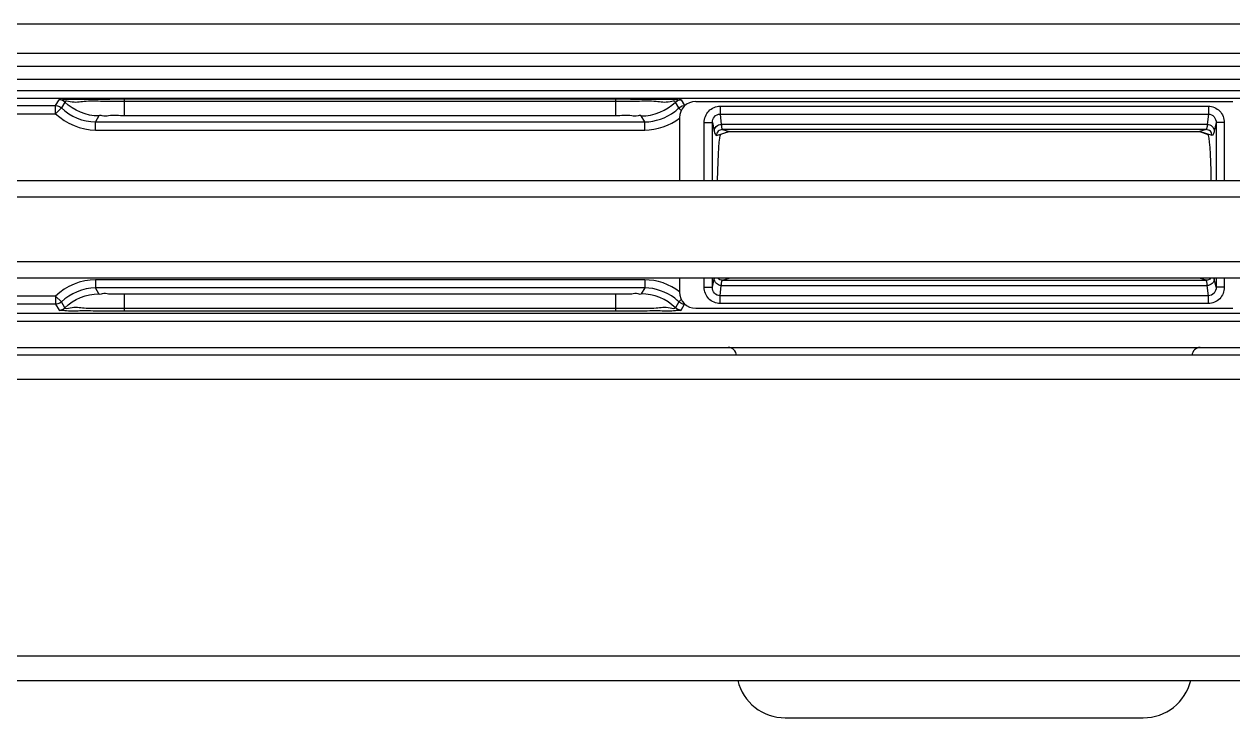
# Model space of a CAD drawing. Header units: millimetres. Extents: x 473 to 3963, y -1329 to 3488.
# Drawn here: x 2153.4 to 2227.6, y -71 to -28.4 of the extents above; entities that cross this region are included whole.
import ezdxf

# ---------------------------------------------------------------- set-up
doc = ezdxf.new("R2010")
doc.units = ezdxf.units.MM
doc.header["$LTSCALE"] = 392.37
doc.layers.get('0').update_dxf_attribs({"linetype": 'CONTINUOUS'})

msp = doc.modelspace()

# ---------------------------------------------------------------- linework, layer by layer
at = {"linetype": 'Continuous'}
for p, q in [((2584.648, -28.397), (1875.848, -28.397)), ((2584.648, -30.197), (1875.848, -30.197)), ((2476.148, -30.997), (1946.148, -30.997)), ((2499.591, -31.797), (1904.948, -31.797)), ((1957.652, -32.465), (2464.644, -32.465)), ((1957.652, -32.465), (2464.644, -32.465)), ((2464.644, -32.965), (1957.652, -32.965)), ((2464.644, -32.965), (1957.652, -32.965)), ((2123.966, -33.397), (2155.33, -33.397)), ((2123.966, -33.397), (2155.33, -33.397)), ((2155.33, -33.397), (2155.538, -33.036)), ((2155.33, -33.397), (2155.538, -33.036)), ((2155.33, -33.897), (2155.33, -33.397)), ((2155.33, -33.897), (2155.33, -33.397)), ((2155.888, -33.179), (2155.68, -33.54)), ((2155.888, -33.179), (2155.68, -33.54)), ((2159.553, -32.991), (2189.743, -32.991)), ((2159.553, -33.138), (2159.553, -32.991)), ((2159.553, -33.138), (2159.553, -32.991)), ((2189.743, -33.138), (2159.553, -33.138)), ((2159.553, -34.023), (2159.553, -33.138)), ((2159.553, -34.023), (2159.553, -33.138)), ((2189.743, -33.138), (2159.553, -33.138)), ((2189.743, -33.138), (2189.743, -32.991)), ((2189.743, -33.138), (2189.743, -32.991)), ((2189.743, -34.023), (2189.743, -33.138)), ((2189.743, -34.023), (2189.743, -33.138)), ((2193.616, -33.54), (2193.408, -33.179)), ((2193.616, -33.54), (2193.408, -33.179)), ((2193.758, -33.036), (2193.966, -33.397)), ((2193.758, -33.036), (2193.966, -33.397)), ((2193.827, -33.417), (2193.966, -33.397)), ((2193.827, -33.417), (2193.966, -33.397)), ((2193.966, -33.422), (2193.966, -33.397)), ((2193.966, -33.422), (2193.966, -33.397)), ((2194.649, -33.148), (2227.648, -33.148)), ((2123.966, -33.897), (2155.33, -33.897)), ((2123.966, -33.897), (2155.33, -33.897)), ((2155.33, -33.897), (2155.68, -33.54)), ((2155.33, -33.897), (2155.68, -33.54)), ((2157.988, -34.036), (2157.779, -34.397)), ((2157.988, -34.036), (2157.779, -34.397)), ((2189.743, -34.023), (2159.553, -34.023)), ((2189.743, -34.023), (2159.553, -34.023)), ((2191.517, -34.397), (2191.309, -34.036)), ((2191.517, -34.397), (2191.309, -34.036)), ((2193.665, -33.589), (2193.617, -33.54)), ((2193.665, -33.589), (2193.617, -33.54)), ((2193.648, -34.148), (2193.648, -37.997)), ((2193.764, -33.691), (2193.665, -33.589)), ((2193.764, -33.691), (2193.665, -33.589)), ((2196.152, -33.436), (2226.144, -33.436)), ((2196.152, -33.436), (2196.152, -33.92)), ((2196.152, -33.92), (2226.144, -33.92)), ((2196.152, -33.92), (2196.218, -34.55)), ((2226.144, -33.92), (2226.079, -34.55)), ((2226.144, -33.436), (2226.144, -33.92)), ((2157.779, -34.397), (2191.517, -34.397)), ((2157.779, -34.897), (2157.779, -34.397)), ((2157.779, -34.897), (2157.779, -34.397)), ((2157.779, -34.397), (2191.517, -34.397)), ((2157.779, -34.897), (2191.517, -34.897)), ((2157.779, -34.897), (2191.517, -34.897)), ((2191.517, -34.897), (2191.517, -34.397)), ((2191.517, -34.897), (2191.517, -34.397)), ((2195.174, -37.997), (2195.174, -34.44)), ((2195.174, -34.44), (2195.673, -34.44)), ((2195.673, -37.997), (2195.673, -34.44)), ((2195.673, -34.44), (2195.791, -34.964)), ((2226.079, -34.55), (2196.218, -34.55)), ((2196.289, -34.868), (2196.696, -34.997)), ((2226.007, -34.868), (2196.289, -34.868)), ((2226.007, -34.868), (2225.6, -34.997)), ((2226.623, -34.441), (2226.505, -34.964)), ((2226.623, -34.441), (2226.623, -37.997)), ((2227.123, -34.441), (2226.623, -34.441)), ((2227.123, -34.441), (2227.123, -37.997)), ((2195.923, -35.235), (2196.696, -34.997)), ((2196.696, -34.997), (2196.169, -35.173)), ((2196.696, -34.997), (2225.6, -34.997)), ((2225.6, -34.997), (2226.128, -35.173)), ((2226.373, -35.235), (2225.6, -34.997)), ((1942.148, -37.997), (2497.186, -37.997)), ((1942.148, -37.997), (2497.186, -37.997)), ((1942.148, -38.997), (2497.186, -38.997)), ((2497.186, -42.997), (1942.148, -42.997)), ((2497.186, -43.997), (1942.148, -43.997)), ((2497.186, -43.997), (1942.148, -43.997)), ((2157.779, -44.098), (2157.779, -44.598)), ((2191.517, -44.098), (2157.779, -44.098)), ((2157.779, -44.098), (2157.779, -44.598)), ((2191.517, -44.098), (2157.779, -44.098)), ((2191.517, -44.098), (2191.517, -44.598)), ((2191.517, -44.098), (2191.517, -44.598)), ((2193.648, -43.997), (2193.648, -44.847)), ((2195.174, -44.554), (2195.174, -43.997)), ((2195.673, -44.554), (2195.673, -43.997)), ((2195.673, -44.554), (2195.791, -44.031)), ((2196.153, -45.075), (2196.218, -44.445)), ((2196.218, -44.445), (2226.079, -44.445)), ((2196.289, -44.126), (2196.696, -43.997)), ((2196.289, -44.126), (2226.007, -44.126)), ((2226.007, -44.126), (2225.6, -43.997)), ((2226.145, -45.075), (2226.079, -44.445)), ((2226.623, -44.555), (2226.505, -44.031)), ((2226.623, -43.997), (2226.623, -44.555)), ((2227.123, -43.997), (2227.123, -44.555)), ((2155.33, -45.098), (2123.966, -45.098)), ((2155.33, -45.098), (2123.966, -45.098)), ((2155.33, -45.098), (2155.68, -45.455)), ((2155.33, -45.098), (2155.33, -45.598)), ((2155.33, -45.098), (2155.33, -45.598)), ((2155.33, -45.098), (2155.68, -45.455)), ((2191.518, -44.598), (2157.779, -44.598)), ((2157.987, -44.959), (2157.779, -44.598)), ((2191.518, -44.598), (2157.779, -44.598)), ((2157.987, -44.959), (2157.779, -44.598)), ((2189.743, -44.972), (2159.553, -44.972)), ((2159.553, -45.856), (2159.553, -44.972)), ((2159.553, -45.856), (2159.553, -44.972)), ((2189.743, -44.972), (2159.553, -44.972)), ((2189.743, -45.856), (2189.743, -44.972)), ((2189.743, -45.856), (2189.743, -44.972)), ((2191.518, -44.598), (2191.309, -44.959)), ((2191.518, -44.598), (2191.309, -44.959)), ((2195.174, -44.554), (2195.673, -44.554)), ((2226.145, -45.075), (2196.153, -45.075)), ((2196.153, -45.559), (2196.153, -45.075)), ((2226.145, -45.559), (2226.145, -45.075)), ((2227.123, -44.555), (2226.623, -44.555)), ((2155.33, -45.598), (2123.966, -45.598)), ((2155.33, -45.598), (2123.966, -45.598)), ((2155.33, -45.598), (2155.538, -45.959)), ((2155.33, -45.598), (2155.538, -45.959)), ((2155.888, -45.816), (2155.68, -45.455)), ((2155.888, -45.816), (2155.68, -45.455)), ((2189.743, -45.856), (2159.553, -45.856)), ((2159.553, -46.004), (2159.553, -45.856)), ((2159.553, -46.004), (2159.553, -45.856)), ((2189.743, -45.856), (2159.553, -45.856)), ((2159.553, -46.004), (2189.743, -46.004)), ((2159.553, -46.004), (2189.743, -46.004)), ((2189.743, -46.004), (2189.743, -45.856)), ((2189.743, -46.004), (2189.743, -45.856)), ((2193.617, -45.455), (2193.408, -45.816)), ((2193.617, -45.455), (2193.408, -45.816)), ((2193.665, -45.406), (2193.617, -45.455)), ((2193.665, -45.406), (2193.617, -45.455)), ((2193.764, -45.304), (2193.665, -45.406)), ((2193.764, -45.304), (2193.665, -45.406)), ((2193.758, -45.959), (2193.966, -45.598)), ((2193.758, -45.959), (2193.966, -45.598)), ((2193.966, -45.573), (2193.966, -45.598)), ((2193.966, -45.573), (2193.966, -45.598)), ((2194.649, -45.846), (2227.648, -45.846)), ((2226.145, -45.559), (2196.153, -45.559)), ((1958.124, -46.148), (2464.172, -46.148)), ((1958.124, -46.148), (2464.172, -46.148)), ((2464.172, -46.648), (1958.124, -46.648)), ((2464.172, -46.648), (1958.124, -46.648)), ((1958.124, -48.247), (2464.172, -48.247)), ((1887.142, -48.697), (2535.154, -48.697)), ((1887.142, -48.697), (2535.154, -48.697)), ((1887.148, -50.197), (2535.148, -50.197)), ((1889.969, -67.197), (2535.148, -67.197)), ((1889.46, -68.697), (2535.148, -68.697)), ((2200.148, -70.997), (2222.148, -70.997))]:
    msp.add_line(p, q, dxfattribs=at)
for points in [[(2155.33, -33.397), (2155.447, -33.411), (2155.567, -33.457), (2155.68, -33.54)], [(2155.33, -33.397), (2155.447, -33.411), (2155.567, -33.457), (2155.68, -33.54)], [(2155.888, -33.179), (2155.785, -33.102), (2155.666, -33.053), (2155.538, -33.036)], [(2155.888, -33.179), (2155.785, -33.102), (2155.666, -33.053), (2155.538, -33.036)], [(2193.408, -33.179), (2193.511, -33.101), (2193.63, -33.053), (2193.758, -33.036)], [(2193.408, -33.179), (2193.511, -33.101), (2193.63, -33.053), (2193.758, -33.036)], [(2193.616, -33.54), (2193.709, -33.468), (2193.827, -33.417)], [(2193.616, -33.54), (2193.709, -33.468), (2193.827, -33.417)], [(2155.68, -45.455), (2155.586, -45.527), (2155.468, -45.578), (2155.33, -45.598)], [(2155.68, -45.455), (2155.586, -45.527), (2155.468, -45.578), (2155.33, -45.598)], [(2155.538, -45.959), (2155.666, -45.942), (2155.785, -45.893), (2155.888, -45.816)], [(2155.538, -45.959), (2155.666, -45.942), (2155.785, -45.893), (2155.888, -45.816)], [(2193.758, -45.959), (2193.63, -45.942), (2193.511, -45.893), (2193.408, -45.816)], [(2193.758, -45.959), (2193.63, -45.942), (2193.511, -45.893), (2193.408, -45.816)], [(2193.966, -45.598), (2193.85, -45.584), (2193.73, -45.539), (2193.617, -45.455)], [(2193.966, -45.598), (2193.85, -45.584), (2193.73, -45.539), (2193.617, -45.455)]]:
    msp.add_lwpolyline(points, dxfattribs=at)
for centre, radius, start, end in [((2191.524, -31.404), 2.99, 307.87694, 314.41864), ((2191.524, -31.404), 2.99, 307.87694, 314.41864), ((2196.289, -35.235), 0.366, 90.02214, 180.05426), ((2226.007, -35.235), 0.366, 359.94574, 89.97786), ((2198.021, -44.53), 2.286, 166.46266, 167.37943), ((2224.275, -44.53), 2.286, 12.62055, 13.53768), ((2191.521, -47.594), 2.994, 45.58731, 52.12058), ((2191.521, -47.594), 2.994, 45.58731, 52.12058), ((2200.148, -67.997), 3, 193.6592, 270), ((2222.148, -67.997), 3, 270, 346.3408)]:
    msp.add_arc(centre, radius, start, end, dxfattribs=at)
for centre, major_axis, ratio, start_param, end_param in [((2194.65, -34.148), (0.95, -0.316), 0.998478, 1.89276, 3.462643), ((2196.172, -39.173), (0, 4), 0.052408, 0.017453, 1.27171), ((2226.124, -39.173), (0, 4), 0.052408, -1.27171, -0.017453), ((2194.65, -44.846), (-0.95, -0.316), 0.998478, -0.32105, 1.248833), ((2196.648, -48.747), (0, 0.5), 0.999914, -1.570796, 0), ((2225.648, -48.747), (0, 0.5), 0.999914, 0, 1.570796)]:
    msp.add_ellipse(centre, major_axis=major_axis, ratio=ratio, start_param=start_param, end_param=end_param, dxfattribs=at)
for points, knots in [([(2155.538, -33.036), (2155.553, -33.008), (2155.709, -33.052), (2155.93, -32.999), (2156.345, -33.015), (2157.075, -32.994), (2158.165, -32.995), (2159.072, -32.991), (2159.553, -32.991)], [0, 0, 0, 0, 0.023517, 0.088737, 0.190168, 0.32073, 0.640774, 1, 1, 1, 1]), ([(2159.553, -33.138), (2159.117, -33.138), (2158.303, -33.159), (2157.142, -33.093), (2156.464, -33.263), (2155.941, -33.082), (2155.888, -33.179)], [0, 0, 0, 0, 0.357195, 0.676702, 0.910165, 1, 1, 1, 1]), ([(2159.553, -33.138), (2159.117, -33.138), (2158.303, -33.159), (2157.142, -33.093), (2156.464, -33.263), (2155.941, -33.082), (2155.888, -33.179)], [0, 0, 0, 0, 0.357195, 0.676702, 0.910165, 1, 1, 1, 1]), ([(2189.743, -32.991), (2190.224, -32.991), (2191.132, -32.995), (2192.221, -32.994), (2192.951, -33.015), (2193.367, -32.999), (2193.587, -33.052), (2193.743, -33.008), (2193.758, -33.036)], [0, 0, 0, 0, 0.359224, 0.679268, 0.80983, 0.911262, 0.976483, 1, 1, 1, 1]), ([(2193.408, -33.179), (2193.355, -33.083), (2192.833, -33.263), (2192.152, -33.093), (2190.993, -33.159), (2190.179, -33.138), (2189.743, -33.138)], [0, 0, 0, 0, 0.090231, 0.323813, 0.643082, 1, 1, 1, 1]), ([(2193.408, -33.179), (2193.355, -33.083), (2192.833, -33.263), (2192.152, -33.093), (2190.993, -33.159), (2190.179, -33.138), (2189.743, -33.138)], [0, 0, 0, 0, 0.090231, 0.323813, 0.643082, 1, 1, 1, 1]), ([(2159.553, -34.023), (2159.23, -34.023), (2158.739, -33.975), (2158.288, -34.082), (2158.015, -33.978), (2157.988, -34.036)], [0, 0, 0, 0, 0.61884, 0.876396, 1, 1, 1, 1]), ([(2159.553, -34.023), (2159.23, -34.023), (2158.739, -33.975), (2158.288, -34.082), (2158.015, -33.978), (2157.988, -34.036)], [0, 0, 0, 0, 0.61884, 0.876396, 1, 1, 1, 1]), ([(2191.309, -34.036), (2191.286, -33.976), (2191.007, -34.083), (2190.563, -33.973), (2190.068, -34.023), (2189.743, -34.023)], [0, 0, 0, 0, 0.123906, 0.37755, 1, 1, 1, 1]), ([(2191.309, -34.036), (2191.286, -33.976), (2191.007, -34.083), (2190.563, -33.973), (2190.068, -34.023), (2189.743, -34.023)], [0, 0, 0, 0, 0.123906, 0.37755, 1, 1, 1, 1]), ([(2195.174, -34.44), (2195.174, -34.186), (2195.373, -33.658), (2195.899, -33.436), (2196.152, -33.436)], [0, 0, 0, 0, 0.500662, 1, 1, 1, 1]), ([(2195.673, -34.44), (2195.672, -34.312), (2195.758, -34.043), (2196.024, -33.919), (2196.152, -33.92)], [0, 0, 0, 0, 0.498518, 1, 1, 1, 1]), ([(2226.144, -33.436), (2226.396, -33.436), (2226.923, -33.658), (2227.123, -34.187), (2227.123, -34.441)], [0, 0, 0, 0, 0.499339, 1, 1, 1, 1]), ([(2226.144, -33.92), (2226.272, -33.919), (2226.538, -34.044), (2226.625, -34.313), (2226.623, -34.441)], [0, 0, 0, 0, 0.50147, 1, 1, 1, 1]), ([(2195.791, -34.964), (2195.792, -34.858), (2195.887, -34.637), (2196.11, -34.551), (2196.218, -34.55)], [0, 0, 0, 0, 0.495434, 1, 1, 1, 1]), ([(2196.218, -34.55), (2196.223, -34.595), (2196.233, -34.672), (2196.25, -34.773), (2196.265, -34.832), (2196.28, -34.866), (2196.289, -34.868)], [0, 0, 0, 0, 0.412558, 0.715392, 0.908963, 1, 1, 1, 1]), ([(2226.079, -34.55), (2226.073, -34.595), (2226.064, -34.672), (2226.047, -34.773), (2226.031, -34.832), (2226.017, -34.866), (2226.007, -34.868)], [0, 0, 0, 0, 0.412557, 0.715392, 0.908962, 1, 1, 1, 1]), ([(2226.079, -34.55), (2226.186, -34.551), (2226.408, -34.638), (2226.504, -34.858), (2226.505, -34.964)], [0, 0, 0, 0, 0.504549, 1, 1, 1, 1]), ([(2195.791, -34.964), (2195.807, -35.036), (2195.818, -35.121), (2195.895, -35.243), (2195.923, -35.235)], [0, 0, 0, 0, 0.715628, 1, 1, 1, 1]), ([(2226.505, -34.964), (2226.489, -35.036), (2226.478, -35.121), (2226.402, -35.243), (2226.373, -35.235)], [0, 0, 0, 0, 0.715628, 1, 1, 1, 1]), ([(2196.218, -44.445), (2196.11, -44.444), (2195.888, -44.357), (2195.793, -44.137), (2195.791, -44.031)], [0, 0, 0, 0, 0.504549, 1, 1, 1, 1]), ([(2196.218, -44.445), (2196.223, -44.4), (2196.233, -44.322), (2196.25, -44.222), (2196.265, -44.163), (2196.28, -44.129), (2196.289, -44.126)], [0, 0, 0, 0, 0.412557, 0.715392, 0.908962, 1, 1, 1, 1]), ([(2226.079, -44.445), (2226.073, -44.4), (2226.064, -44.322), (2226.047, -44.222), (2226.031, -44.163), (2226.017, -44.129), (2226.007, -44.126)], [0, 0, 0, 0, 0.412558, 0.715392, 0.908963, 1, 1, 1, 1]), ([(2226.505, -44.031), (2226.504, -44.137), (2226.409, -44.358), (2226.187, -44.444), (2226.079, -44.445)], [0, 0, 0, 0, 0.495434, 1, 1, 1, 1]), ([(2159.553, -44.972), (2159.23, -44.972), (2158.739, -45.02), (2158.287, -44.913), (2158.015, -45.017), (2157.987, -44.959)], [0, 0, 0, 0, 0.618394, 0.876575, 1, 1, 1, 1]), ([(2159.553, -44.972), (2159.23, -44.972), (2158.739, -45.02), (2158.287, -44.913), (2158.015, -45.017), (2157.987, -44.959)], [0, 0, 0, 0, 0.618394, 0.876575, 1, 1, 1, 1]), ([(2191.309, -44.959), (2191.281, -45.017), (2191.014, -44.914), (2190.56, -45.02), (2190.07, -44.972), (2189.743, -44.972)], [0, 0, 0, 0, 0.12316, 0.374835, 1, 1, 1, 1]), ([(2191.309, -44.959), (2191.281, -45.017), (2191.014, -44.914), (2190.56, -45.02), (2190.07, -44.972), (2189.743, -44.972)], [0, 0, 0, 0, 0.12316, 0.374835, 1, 1, 1, 1]), ([(2196.153, -45.559), (2195.9, -45.559), (2195.373, -45.337), (2195.174, -44.808), (2195.174, -44.554)], [0, 0, 0, 0, 0.499339, 1, 1, 1, 1]), ([(2196.153, -45.075), (2196.024, -45.076), (2195.758, -44.951), (2195.671, -44.682), (2195.673, -44.554)], [0, 0, 0, 0, 0.50147, 1, 1, 1, 1]), ([(2227.123, -44.555), (2227.123, -44.808), (2226.923, -45.337), (2226.397, -45.559), (2226.145, -45.559)], [0, 0, 0, 0, 0.500662, 1, 1, 1, 1]), ([(2226.623, -44.555), (2226.625, -44.683), (2226.538, -44.951), (2226.273, -45.076), (2226.145, -45.075)], [0, 0, 0, 0, 0.498518, 1, 1, 1, 1]), ([(2155.538, -45.959), (2155.553, -45.986), (2155.708, -45.944), (2156.088, -46.023), (2156.959, -45.973), (2158.157, -46.01), (2159.072, -46.004), (2159.553, -46.004)], [0, 0, 0, 0, 0.023465, 0.088676, 0.320659, 0.640716, 1, 1, 1, 1]), ([(2155.538, -45.959), (2155.553, -45.986), (2155.708, -45.944), (2156.088, -46.023), (2156.959, -45.973), (2158.157, -46.01), (2159.072, -46.004), (2159.553, -46.004)], [0, 0, 0, 0, 0.023465, 0.088676, 0.320659, 0.640716, 1, 1, 1, 1]), ([(2159.553, -45.856), (2159.117, -45.856), (2158.303, -45.836), (2157.144, -45.901), (2156.461, -45.733), (2155.943, -45.911), (2155.888, -45.816)], [0, 0, 0, 0, 0.35695, 0.676437, 0.910012, 1, 1, 1, 1]), ([(2159.553, -45.856), (2159.117, -45.856), (2158.303, -45.836), (2157.144, -45.901), (2156.461, -45.733), (2155.943, -45.911), (2155.888, -45.816)], [0, 0, 0, 0, 0.35695, 0.676437, 0.910012, 1, 1, 1, 1]), ([(2193.408, -45.816), (2193.354, -45.911), (2192.835, -45.733), (2192.153, -45.901), (2190.993, -45.836), (2190.179, -45.856), (2189.743, -45.856)], [0, 0, 0, 0, 0.089979, 0.323541, 0.643034, 1, 1, 1, 1]), ([(2193.408, -45.816), (2193.354, -45.911), (2192.835, -45.733), (2192.153, -45.901), (2190.993, -45.836), (2190.179, -45.856), (2189.743, -45.856)], [0, 0, 0, 0, 0.089979, 0.323541, 0.643034, 1, 1, 1, 1]), ([(2189.743, -46.004), (2190.224, -46.004), (2191.139, -46.01), (2192.337, -45.972), (2193.209, -46.023), (2193.588, -45.944), (2193.743, -45.986), (2193.758, -45.959)], [0, 0, 0, 0, 0.359282, 0.679339, 0.911323, 0.976534, 1, 1, 1, 1]), ([(2189.743, -46.004), (2190.224, -46.004), (2191.139, -46.01), (2192.337, -45.972), (2193.209, -46.023), (2193.588, -45.944), (2193.743, -45.986), (2193.758, -45.959)], [0, 0, 0, 0, 0.359282, 0.679339, 0.911323, 0.976534, 1, 1, 1, 1])]:
    msp.add_open_spline(points, degree=3, knots=knots, dxfattribs=at)
for points in [[(2157.988, -34.036), (2157.232, -34.036), (2156.428, -33.708), (2155.888, -33.179)], [(2157.988, -34.036), (2157.232, -34.036), (2156.428, -33.708), (2155.888, -33.179)], [(2191.309, -34.036), (2192.065, -34.036), (2192.868, -33.708), (2193.408, -33.179)], [(2191.309, -34.036), (2192.065, -34.036), (2192.868, -33.708), (2193.408, -33.179)], [(2155.33, -33.897), (2155.96, -34.514), (2156.897, -34.897), (2157.779, -34.897)], [(2155.33, -33.897), (2155.96, -34.514), (2156.897, -34.897), (2157.779, -34.897)], [(2155.68, -33.54), (2156.22, -34.069), (2157.023, -34.397), (2157.779, -34.397)], [(2155.68, -33.54), (2156.22, -34.069), (2157.023, -34.397), (2157.779, -34.397)], [(2191.517, -34.397), (2192.166, -34.397), (2192.847, -34.163), (2193.36, -33.764)], [(2191.517, -34.397), (2192.166, -34.397), (2192.847, -34.163), (2193.36, -33.764)], [(2191.517, -34.897), (2192.272, -34.897), (2193.064, -34.626), (2193.661, -34.163)], [(2191.517, -34.897), (2192.272, -34.897), (2193.064, -34.626), (2193.661, -34.163)], [(2157.779, -44.098), (2156.897, -44.098), (2155.96, -44.481), (2155.33, -45.098)], [(2157.779, -44.098), (2156.897, -44.098), (2155.96, -44.481), (2155.33, -45.098)], [(2193.661, -44.831), (2193.064, -44.369), (2192.272, -44.098), (2191.517, -44.098)], [(2193.661, -44.831), (2193.064, -44.369), (2192.272, -44.098), (2191.517, -44.098)], [(2196.289, -44.126), (2196.188, -44.126), (2196.079, -44.076), (2196.012, -44)], [(2226.284, -44), (2226.218, -44.076), (2226.109, -44.126), (2226.007, -44.126)], [(2157.779, -44.598), (2157.023, -44.598), (2156.22, -44.926), (2155.68, -45.455)], [(2157.779, -44.598), (2157.023, -44.598), (2156.22, -44.926), (2155.68, -45.455)], [(2155.888, -45.816), (2156.428, -45.287), (2157.232, -44.959), (2157.987, -44.959)], [(2155.888, -45.816), (2156.428, -45.287), (2157.232, -44.959), (2157.987, -44.959)], [(2193.408, -45.816), (2192.868, -45.287), (2192.065, -44.959), (2191.309, -44.959)], [(2193.408, -45.816), (2192.868, -45.287), (2192.065, -44.959), (2191.309, -44.959)], [(2193.36, -45.231), (2192.847, -44.832), (2192.167, -44.598), (2191.518, -44.598)], [(2193.36, -45.231), (2192.847, -44.832), (2192.167, -44.598), (2191.518, -44.598)]]:
    msp.add_open_spline(points, degree=3, dxfattribs=at)

doc.saveas('drawing.dxf')
